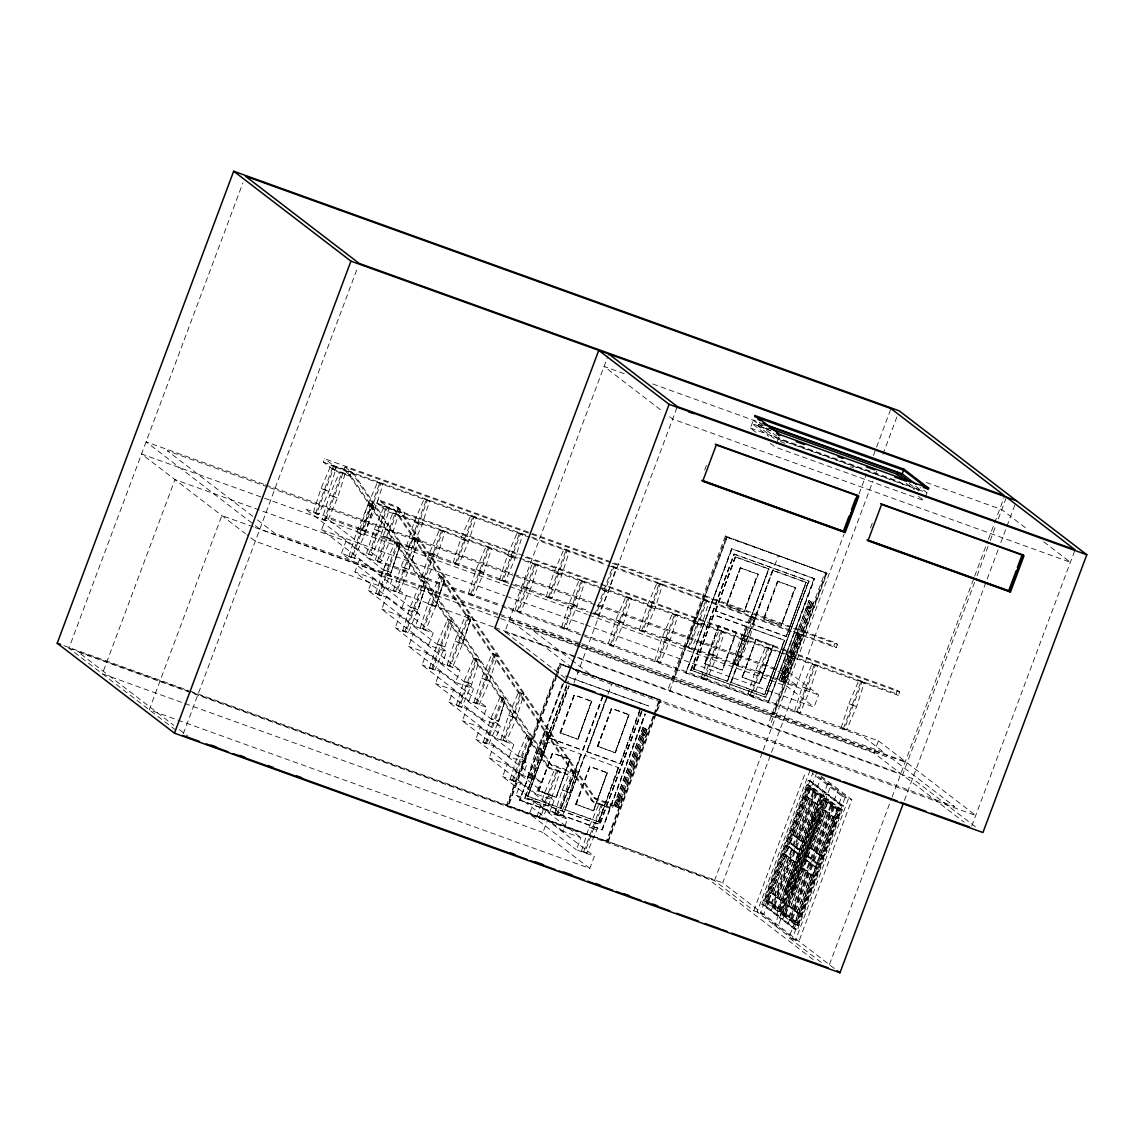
<?xml version="1.0" encoding="UTF-8"?>
<svg xmlns="http://www.w3.org/2000/svg" width="1144" height="1144" viewBox="0 0 1144 1144"><rect width="100%" height="100%" fill="white"/><g stroke="black" fill="none" stroke-linecap="round" stroke-linejoin="round"><path stroke-width="0.75" stroke-dasharray="5 3.75" d="M313.327 512.583L320.978 488.559L330.973 465.393L333.233 466.008L336.436 467.353L328.8 491.377L318.79 514.557L313.327 512.583L318.79 514.557M345.116 474.016L337.466 498.04L327.47 521.206L325.225 520.591L322.007 519.247L329.658 495.223L339.654 472.043L345.116 474.016L339.654 472.043M348.863 556.456L356.513 532.432L368.811 503.117L371.056 503.732A3.318 1.001 43.5 0 1 373.545 507.049L364.335 535.249L354.34 558.429L348.863 556.456L354.34 558.429M359.917 529.357L367.567 505.333L377.563 482.153L379.808 482.768L383.026 484.127L375.375 508.151L365.379 531.331L359.917 529.357L365.379 531.331M366.566 553.424L374.217 529.4L384.212 506.22L386.457 506.835L389.675 508.179L382.024 532.217L372.029 555.383L366.566 553.424L372.029 555.383M375.289 560.117L382.94 536.093L392.935 512.912L395.18 513.527L398.398 514.871L390.748 538.895L380.752 562.076L375.289 560.117L380.752 562.076M375.732 593.679L383.383 569.655L395.109 541.856L397.354 542.471A4.047 1.716 59.3 0 1 399.199 547.476L391.191 572.458L381.195 595.638L375.732 593.679L381.195 595.638M406.506 546.131L414.157 522.107L424.152 498.927L426.397 499.542L429.615 500.9L421.964 524.924L411.969 548.105L406.506 546.131L411.969 548.105M393.422 590.633L401.072 566.609L413.37 537.294L415.615 537.909A3.318 1.001 43.5 0 1 418.103 541.226L408.894 569.426L398.884 592.606L393.422 590.633L398.884 592.606M402.588 630.887L410.238 606.863L421.392 580.594L423.652 581.195A3.775 1.473 54.6 0 1 425.697 585.656L418.06 609.681L408.05 632.861L402.588 630.887L408.05 632.861M421.879 576.891L429.529 552.867L439.525 529.686L441.77 530.301L444.987 531.645L437.337 555.669L427.341 578.85L421.879 576.891L427.341 578.85M420.291 627.856L427.942 603.832L439.668 576.033L441.913 576.647A4.047 1.716 59.3 0 1 443.758 581.652L435.75 606.635L425.754 629.815L420.291 627.856L425.754 629.815M453.081 562.905L460.732 538.881L470.742 515.701L472.987 516.316L476.204 517.674L468.554 541.698L458.558 564.879L453.081 562.905L458.558 564.879M429.458 668.11L437.108 644.072L447.69 619.319L449.935 619.934A3.189 0.844 39.4 0 1 452.566 622.865L444.916 646.889L434.92 670.069L429.458 668.11L434.92 670.069M468.454 593.664L476.104 569.626L486.1 546.46L488.359 547.075L491.577 548.419L483.926 572.443L473.916 595.624L468.454 593.664L473.916 595.624M447.147 665.064L454.797 641.04L465.951 614.757L468.211 615.372A3.775 1.473 54.6 0 1 470.256 619.833L462.605 643.857L452.609 667.038L447.147 665.064L452.609 667.038M456.313 705.319L463.963 681.295L473.959 658.115L476.219 658.729L479.422 660.088L471.771 684.112L461.776 707.292L456.313 705.319L461.776 707.292M499.671 579.679L507.321 555.655L517.317 532.475L519.576 533.09L522.779 534.448L515.129 558.472L505.133 581.652L499.671 579.679L505.133 581.652M474.002 702.273L481.653 678.249L492.249 653.496L494.494 654.111A3.189 0.844 39.4 0 1 497.125 657.042L489.475 681.066L479.479 704.246L474.002 702.273L479.479 704.246M515.043 610.424L522.694 586.4L532.689 563.234L534.949 563.849L538.152 565.193L530.501 589.217L520.506 612.397L515.043 610.424L520.506 612.397M483.168 742.527L490.819 718.503L500.286 696.782L502.531 697.397A4.204 1.83 61.5 0 1 504.275 702.688L498.641 721.321L488.645 744.501L483.168 742.527L488.645 744.501M546.26 596.453L553.91 572.429L563.906 549.249L566.151 549.864L569.369 551.222L561.718 575.246L551.723 598.426L546.26 596.453L551.723 598.426M500.872 739.496L508.522 715.472L518.518 692.292L520.763 692.906L523.981 694.265L516.33 718.289L506.334 741.455L500.872 739.496L506.334 741.455M510.038 779.75L517.689 755.726L526.569 735.52L528.828 736.135A4.19 1.83 61.3 0 1 530.573 741.398L525.496 758.543L515.501 781.709L510.038 779.75L515.501 781.709M561.632 627.198L569.283 603.174L579.279 579.994L581.524 580.609L584.741 581.967L577.091 605.991L567.095 629.171L561.632 627.198L567.095 629.171M531.159 740.311L525.325 758.615L517.689 755.726L525.496 758.543L530.573 741.398A4.19 2.288 48.4 0 0 529.786 736.865L526.569 735.52M527.727 776.704L535.378 752.681L544.83 730.959L547.089 731.574A4.204 1.83 61.5 0 1 548.834 736.865L543.2 755.498L533.19 778.678L527.727 776.704L533.19 778.678M611.439 566.194L615.958 567.996L608.308 592.02L598.312 615.2L593.45 613.542M536.893 816.959L544.544 792.935L554.54 769.755L556.799 770.37L560.002 771.728L552.366 795.752L542.356 818.932L536.893 816.959L542.356 818.932M608.222 643.972L615.858 619.948L625.868 596.768L628.113 597.382L631.331 598.741L623.68 622.765L613.684 645.945L608.222 643.972L613.684 645.945M554.597 813.927L562.247 789.903L571.128 769.697L573.387 770.312A4.19 1.83 61.3 0 1 575.132 775.575L570.055 792.706L560.059 815.886L554.597 813.927L560.059 815.886M575.718 774.488L569.884 792.792L562.247 789.903L570.055 792.706L575.132 775.575A4.19 2.288 48.4 0 0 574.345 771.042L571.128 769.697M639.424 630.001L647.075 605.977L657.071 582.797L659.33 583.411L662.548 584.77L654.897 608.794L644.887 631.96L639.424 630.001L644.887 631.96M581.452 851.136L589.103 827.112L599.098 803.932L601.358 804.547L604.561 805.905L596.911 829.929L586.915 853.109L581.452 851.136L586.915 853.109M654.797 660.746L662.447 636.722L672.443 613.542L674.703 614.156L677.92 615.515L670.27 639.539L660.26 662.719L654.797 660.746L660.26 662.719M686.014 646.775L693.664 622.751L703.66 599.57L705.919 600.185L709.123 601.544L701.472 625.568L691.476 648.734L686.014 646.775L691.476 648.734M701.386 677.52L709.037 653.496L719.033 630.315L721.292 630.93L724.495 632.289L716.845 656.313L706.849 679.493L701.386 677.52L706.849 679.493M732.603 663.549L740.254 639.525L750.249 616.344L752.495 616.959L755.712 618.303L748.062 642.327L738.066 665.508L732.603 663.549L738.066 665.508M747.976 694.294L755.626 670.27L765.622 647.089L767.867 647.704L771.085 649.063L763.434 673.087L753.438 696.267L747.976 694.294L753.438 696.267M779.178 680.322L786.829 656.298L796.839 633.118L799.084 633.733L802.301 635.077L794.651 659.101L784.655 682.282L779.178 680.322L784.655 682.282M794.551 711.067L802.201 687.043L812.211 663.863L814.456 664.478L817.674 665.837L810.024 689.861L800.028 713.041L794.551 711.067L800.028 713.041M841.14 727.841L848.791 703.817L858.786 680.637L861.046 681.252L864.249 682.611L856.613 706.634L846.603 729.801L841.14 727.841L846.603 729.801M504.861 701.601L498.455 721.392L490.819 718.503L498.641 721.321L504.275 702.688A4.204 2.288 48.5 0 0 503.489 698.14L500.286 696.782M549.42 735.778L543.014 755.569L535.378 752.681L543.2 755.498L548.834 736.865A4.204 2.288 48.5 0 0 548.048 732.317L544.83 730.959M426.111 584.798L417.875 609.752L410.238 606.863L418.06 609.681L425.697 585.656A3.775 1.759 43.4 0 0 424.61 581.938L421.392 580.594M470.67 618.976L462.433 643.929L454.797 641.04L462.605 643.857L470.256 619.833A3.775 1.759 43.4 0 0 469.169 616.115L465.951 614.757M364.149 535.321L356.513 532.432L364.149 535.321L373.716 506.506M408.708 569.497L401.072 566.609L408.708 569.497L418.275 540.683M399.728 546.46L391.019 572.543L383.383 569.655L391.191 572.458L399.199 547.476A4.047 2.116 46.9 0 0 398.312 543.214L395.109 541.856M444.287 580.637L435.578 606.72L427.942 603.832L435.75 606.635L443.758 581.652A4.047 2.116 46.9 0 0 442.871 577.391L439.668 576.033M315.587 513.198L333.233 466.008M336.436 467.353L334.191 466.738L316.545 513.942M342.871 473.401L325.225 520.591L322.007 519.247L327.47 521.206L324.252 519.862L341.913 472.658M351.122 557.071L371.056 503.732M362.162 529.972L379.808 482.768M383.026 484.127L380.78 483.512L363.134 530.716M368.811 554.039L386.457 506.835M389.675 508.179L387.43 507.578L369.784 554.768M377.534 560.732L395.18 513.527M398.398 514.871L396.153 514.257L378.507 561.461M377.978 594.294L397.354 542.471M408.751 546.746L426.397 499.542M429.615 500.9L427.37 500.286L409.709 547.49M395.681 591.248L415.615 537.909M424.124 577.505L441.77 530.301M404.847 631.502L423.652 581.195M444.987 531.645L442.728 531.03L425.082 578.235M422.536 628.471L441.913 576.647M455.341 563.52L472.987 516.316M476.204 517.674L473.945 517.059L456.299 564.264M431.703 668.711L449.935 619.934M470.713 594.265L488.359 547.075M491.577 548.419L489.317 547.804L471.671 595.009M449.392 665.679L468.211 615.372M501.93 580.294L519.576 533.09M522.779 534.448L520.534 533.833L502.888 581.038M458.558 705.934L476.219 658.729M479.422 660.088L477.177 659.473L459.531 706.677M476.262 702.888L494.494 654.111M517.288 611.039L534.949 563.849M538.152 565.193L535.907 564.578L518.261 611.783M485.428 743.142L502.531 697.397M503.489 698.14L486.386 743.886M548.505 597.068L566.151 549.864M569.369 551.222L567.124 550.607L549.477 597.812M503.117 740.111L520.763 692.906M523.981 694.265L521.736 693.65L504.089 740.854M563.878 627.813L581.524 580.609M584.741 581.967L582.496 581.352L564.85 628.557M512.283 780.365L528.828 736.135M529.786 736.865L513.256 781.095M529.987 777.319L547.089 731.574M548.048 732.317L530.945 778.063M593.793 613.399L595.094 613.842L612.741 566.637M615.958 567.996L613.699 567.381L596.053 614.585M539.153 817.574L556.799 770.37M560.002 771.728L557.757 771.113L540.111 818.317M610.467 644.587L628.113 597.382M631.331 598.741L629.071 598.126L611.425 645.33M556.842 814.542L573.387 770.312M574.345 771.042L557.8 815.272M641.684 630.616L659.33 583.411M662.548 584.77L660.288 584.155L642.642 631.359M583.697 851.751L601.358 804.547M604.561 805.905L602.316 805.29L584.67 852.494M657.056 661.361L674.703 614.156M677.92 615.515L675.661 614.9L658.014 662.104M688.259 647.39L705.919 600.185M709.123 601.544L706.878 600.929L689.231 648.119M703.631 678.135L721.292 630.93M724.495 632.289L722.25 631.674L704.604 678.878M734.848 664.163L752.495 616.959M755.712 618.303L753.467 617.688L735.806 664.893M750.221 694.909L767.867 647.704M771.085 649.063L768.839 648.448L751.179 695.652M781.438 680.937L799.084 633.733M802.301 635.077L800.042 634.462L782.396 681.667M796.81 711.682L814.456 664.478M817.674 665.837L815.415 665.222L797.768 712.426M843.4 728.456L861.046 681.252M864.249 682.611L862.004 681.996L844.358 729.2M398.312 543.214L378.95 595.023M424.61 581.938L405.805 632.246M442.871 577.391L423.494 629.2M447.69 619.319L450.908 620.677L432.661 669.454M469.169 616.115L450.364 666.423M492.249 653.496L495.466 654.854L477.22 703.631M368.811 503.117L372.029 504.475L352.08 557.814M413.37 537.294L416.588 538.652L396.639 591.991M175.661 730.029L68.94 648.176L242.914 182.854M183.312 733.747L357.915 266.738M351.48 472.014L350.221 475.375L332.26 468.911L333.519 465.536L351.48 472.014L549.406 763.62L566.366 769.726L568.711 771.528L567.453 774.888L549.492 768.425L351.508 476.791L334.606 470.713L323.466 462.162L324.724 458.787L835.163 642.571L837.508 644.372L836.25 647.747L607.664 565.436M334.606 470.713L335.864 467.338L324.724 458.787M499.041 618.003L381.381 575.646L321.593 529.772L326.126 517.631L588.331 612.04M350.221 475.375L343.772 470.427L345.03 467.067L610.596 562.676M549.492 768.425L547.147 766.623L349.163 475.003L350.421 471.628M346.003 541.183L392.907 577.162L388.374 589.303L341.47 553.324L346.003 541.183L174.975 479.608L102.359 673.816L183.069 702.874M517.245 558.186L387.945 511.625L376.805 503.088L378.078 499.713L396.038 506.177L404.833 512.927L603.174 584.341M253.482 526.969L221.879 515.587L149.263 709.795L589.832 868.41L594.365 856.27L576.39 849.806L580.938 837.665L562.962 831.202L567.51 819.061L549.535 812.583L554.068 800.457L536.107 793.979L540.64 781.838L522.679 775.375L527.212 763.234L509.237 756.77L513.785 744.63L495.81 738.166L500.357 726.025L482.382 719.547L486.915 707.421L468.954 700.943L473.487 688.802L455.526 682.339L460.06 670.198L442.084 663.734L446.632 651.594L428.657 645.13L433.204 632.989L415.229 626.512L419.762 614.385L401.801 607.907L354.897 571.928L359.43 559.802L341.47 553.324M387.945 511.625L389.217 508.265L378.078 499.713M397.125 511.354L398.384 507.979L380.423 501.515L379.15 504.89L397.125 511.354L403.575 516.302L517.874 557.457M415.229 626.512L368.325 590.547L372.873 578.406L354.897 571.928M381.381 575.646L385.928 563.506L326.126 517.631M403.575 516.302L404.833 512.927M428.657 645.13L381.753 609.151L386.3 597.011L368.325 590.547M401.801 607.907L406.334 595.767L359.43 559.802M442.084 663.734L395.195 627.756L399.728 615.615L381.753 609.151M455.526 682.339L408.623 646.36L413.156 634.219L395.195 627.756M468.954 700.943L422.05 664.964L426.583 652.838L408.623 646.36M482.382 719.547L435.478 683.583L440.025 671.442L422.05 664.964M495.81 738.166L448.906 702.187L453.453 690.047L435.478 683.583M509.237 756.77L462.348 720.791L466.881 708.651L448.906 702.187M565.05 677.963L504.847 631.788L608.107 355.641M522.679 775.375L475.775 739.396L480.308 727.255L462.348 720.791M536.107 793.979L489.203 758L493.736 745.874L475.775 739.396M549.535 812.583L502.631 776.619L507.178 764.478L489.203 758M553.939 678.435L506.606 805.047L508.365 806.391L556.327 678.106M556.442 671.771L559.545 663.434L659.373 699.384L661.132 700.729L656.77 712.383M556.942 676.447L561.304 664.778L559.545 663.434M562.962 831.202L516.058 795.223L520.606 783.082L502.631 776.619M563.663 682.925L519.805 800.242L562.462 684.126M562.762 684.355L519.505 800.028L602.187 829.915L645.431 714.242M641.941 711.825L599.785 824.595L525.139 797.711L567.953 681.181M524.853 797.497L568.253 681.409M525.139 797.711L567.31 684.941M547.447 741.855L527.784 796.467L547.447 741.855L581.524 754.354L561.275 808.522L527.484 796.238L547.733 742.07M603.117 696.367L582.925 750.364L549.006 737.923L567.982 687.187M549.306 738.137L568.883 685.785M549.592 738.366L569.169 686M574.073 682.725L677.319 406.578M516.058 795.223L534.034 801.687L529.5 813.827L576.39 849.806M538.323 790.747L552.452 752.938L569.812 759.187L556.256 797.439L538.323 790.747L555.97 797.225L570.112 759.401M560.017 732.703L574.159 694.894L591.519 701.143L577.963 739.396L560.017 732.703L577.663 739.181L591.806 701.358M538.609 790.976L552.752 753.152L570.398 759.63M560.317 732.932L574.46 695.109L592.106 701.587M538.91 791.19L552.452 752.938M560.603 733.147L574.159 694.894M569.812 759.187L556.256 797.439M591.519 701.143L577.963 739.396M589.832 868.41L542.928 832.432L547.461 820.305L594.365 856.27M567.453 774.888L565.107 773.101L566.366 769.726M602.53 695.924L582.925 750.364M561.275 808.522L580.938 753.91L581.524 754.354M560.975 808.308L581.238 754.139M602.817 696.138L582.625 750.149L549.006 737.923M584.77 755.283L565.093 809.909L584.77 755.283L618.847 767.796L598.598 821.964L564.807 809.68M639.825 711.439L620.248 763.806L586.915 751.808L606.52 697.354M562.619 815.543L607.478 695.523M607.979 694.222L612.254 682.768M586.915 751.808L607.106 697.811M575.646 804.189L589.775 766.366L607.135 772.615L593.579 810.881L575.646 804.189L593.293 810.653L607.421 772.844M597.34 746.145L611.482 708.322L628.842 714.571L615.286 752.838L597.34 746.145L614.986 752.609L629.128 714.8M575.933 804.404L590.075 766.594L607.721 773.072M597.64 746.36L611.768 708.551L629.429 715.029M576.233 804.632L589.775 766.366M597.926 746.589L611.482 708.322M704.661 470.027L706.506 465.065M607.135 772.615L593.579 810.881M628.842 714.571L615.286 752.838M598.598 821.964L618.26 767.352L618.847 767.796M639.853 709.351L620.248 763.806M598.298 821.735L618.561 767.567M640.139 709.58L619.948 763.577L586.329 751.351M641.355 711.368L599.785 824.595M641.655 711.597L599.485 824.366L524.553 797.268M755.927 432.275L750.421 428.056L754.096 418.232M610.925 803.903L613.27 805.705L612.011 809.065L609.666 807.278L610.925 803.903L593.965 797.797L396.038 506.177M602.187 829.915L644.844 713.784M601.887 829.686L645.144 714.013M613.842 805.462L642.971 727.527L645.688 728.513L616.73 806.577L613.842 805.462L616.73 806.577M614.013 805.605L642.971 727.527M616.702 800.457L617.217 799.084L618.575 799.57L618.303 801.115L616.702 800.457L618.303 801.115M641.298 734.677L641.813 733.304L643.4 733.976L642.885 735.349L641.298 734.677L641.813 733.304M616.945 800.628L617.217 799.084M615.072 806.406L644.201 728.471L646.918 729.457L617.96 807.521L615.072 806.406L617.96 807.521M615.243 806.549L644.201 728.471M617.531 801.086L618.046 799.713L619.633 800.371L619.118 801.758L617.531 801.086L618.046 799.713M642.113 735.306L642.628 733.933L644.229 734.605L643.714 735.978L642.113 735.306L643.714 735.978M642.356 735.492L642.628 733.933M774.331 438.552L758.143 426.126L759.401 422.765L762.748 423.966M618.06 800.943L618.575 799.57M616.544 806.449L645.688 728.513M643.471 735.792L644.229 734.605M617.789 807.392L646.918 729.457M653.152 716.044L606.434 840.983L714.485 880.608L753.767 910.738L763.749 914.328L816.687 772.715M653.767 714.371L659.373 699.384M653.739 716.487L607.021 841.441L507.192 805.49L560.131 663.892L659.959 699.828L654.354 714.814M655.569 713.599L607.607 841.884L507.779 805.948L560.717 664.335L570.699 667.924M656.184 711.94L660.546 700.271L572.372 668.525M608.193 842.341L656.155 714.056M725.382 536.035L667.91 689.775L669.669 691.119L727.141 537.38L725.382 536.035L826.969 573.316L769.483 727.069L767.724 725.711L825.21 571.971M673.902 678.764L726.855 537.151M731.688 548.677L685.928 673.072L731.688 548.677L814.657 578.793L768.31 702.731L685.642 672.844L731.974 548.905L814.657 578.793M690.69 670.084L734.091 553.996L809.022 581.095L765.622 697.182L690.69 670.084L765.908 697.411L808.736 580.866L765.908 697.411M690.976 670.312L734.376 554.225M691.276 670.541L734.091 553.996M776.39 443.758L778.849 437.208M693.321 668.84L713.57 614.671L747.075 626.726L727.398 681.352L693.321 668.84L727.112 681.123L747.361 626.955M715.143 610.739L735.335 556.742L768.954 568.968L748.762 622.965L715.143 610.739L749.048 623.194L768.654 568.74L749.048 623.194M693.621 669.068L713.87 614.9L747.661 627.184M715.429 610.967L735.621 556.971M693.907 669.283L713.57 614.671M715.729 611.182L735.335 556.742M718.589 625.754L705.033 664.02L704.447 663.563L718.589 625.754L736.236 632.232L722.093 670.041M740.297 567.71L726.74 605.977L726.154 605.519L740.297 567.71L757.943 574.174L743.8 611.997M718.875 625.982L704.747 663.792L722.393 670.27L736.536 632.446L735.949 632.003L722.393 670.27M740.583 567.924L726.44 605.748L744.086 612.226L758.229 574.402L757.643 573.959L744.086 612.226M747.075 626.726L727.398 681.352M730.644 682.282L750.893 628.099L784.398 640.168L764.721 694.78L730.644 682.282L764.435 694.565L784.684 640.397M752.466 624.181L772.643 570.17L806.277 582.396L786.085 636.393L752.466 624.181L786.371 636.622L805.977 582.182L786.371 636.622M728.742 688.359L778.392 555.584M752.752 624.395L772.944 570.398M731.231 682.725L750.893 628.099M753.052 624.624L772.643 570.17M755.912 639.181L742.356 677.448L755.912 639.181L773.558 645.659L759.416 683.483M777.605 581.138L764.063 619.404L763.477 618.961L777.605 581.138L795.266 587.616L781.123 625.439M756.198 639.41L742.07 677.234L759.716 683.697L773.258 645.431L759.716 683.697M777.906 581.366L763.763 619.19L781.409 625.654L795.552 587.844L794.966 587.387L781.409 625.654M784.398 640.168L764.721 694.78M814.07 578.349L768.31 702.731M768.024 702.502L814.356 578.564M779.965 678.292L809.108 600.343L811.997 601.458L782.854 679.393L779.965 678.292L809.108 600.343M782.839 673.273L783.354 671.9L784.941 672.558L784.426 673.945L782.839 673.273L784.426 673.945M807.435 607.493L807.95 606.12L809.294 606.606L809.022 608.165L807.435 607.493L807.95 606.12M783.068 673.458L783.354 671.9M781.195 679.236L810.338 601.301L813.227 602.402L784.083 680.337L781.195 679.236L810.338 601.301M783.654 673.902L784.169 672.529L785.528 673.015L785.256 674.574L783.654 673.902L784.169 672.529M808.25 608.122L808.765 606.749L810.352 607.421L809.838 608.794L808.25 608.122L808.765 606.749M784.198 673.759L784.941 672.558M809.294 606.606L809.022 608.165M785.528 673.015L785.256 674.574M826.097 572.643L773.144 714.256L673.316 678.306L726.268 536.708L826.683 573.101L773.73 714.7M714.485 880.608L762.676 751.722M763.291 750.049L844.029 534.119M859.044 493.951L866.566 473.859M873.444 455.441L875.946 448.748M876.576 447.075L890.961 408.58M834.319 968.453L722.708 882.853L872.901 481.123M875.403 474.431L876.661 471.085M882.925 454.34L897.311 415.844M870.555 527.884L872.4 522.922M836.25 647.747L833.904 645.945L835.163 642.571M585.471 624.781L814.056 707.092L818.604 694.951L791.634 674.259L598.312 604.661M753.767 910.738L805.462 772.457M810.038 770.327L757.085 911.925L792.263 938.909L845.216 797.311L818.16 776.547M761.933 904.275L808.265 780.337L811.596 781.538L826.111 792.663L779.779 916.601L776.447 915.414L761.933 904.275L765.264 905.476L779.779 916.601M764.078 900.871L807.478 784.784L810.81 785.985L823.966 796.067L780.566 912.154L777.234 910.967L764.078 900.871L767.409 902.073L780.566 912.154M765.136 899.198L785.399 845.03L788.716 846.217L794.622 850.75L774.374 904.918L771.042 903.717L765.136 899.198L768.468 900.399L774.374 904.918M786.886 841.083L807.078 787.072L810.41 788.273L816.273 792.778L796.095 846.774L792.763 845.573L786.886 841.083L790.218 842.27L796.095 846.774M813.37 771.528L760.417 913.126L795.595 940.111L848.548 798.498L820.134 776.704M765.264 905.476L811.596 781.538M767.409 902.073L810.81 785.985M768.468 900.399L788.716 846.217M790.218 842.27L810.41 788.273M772.944 893.307L769.626 892.106L776.004 895.652L772.944 893.307L787.086 855.497L783.754 854.296L790.146 857.843L787.086 855.497M794.651 835.263L791.319 834.062L797.711 837.608L794.651 835.263L808.794 797.454L805.462 796.253L811.854 799.799L808.794 797.454M772.686 894.451L786.815 856.641M794.379 836.407L808.522 798.598M771.042 903.717L791.29 849.549L785.399 845.03M792.763 845.573L812.955 791.576L807.078 787.072M771.714 904.232L791.977 850.063L795.294 851.265L801.2 855.798L780.952 909.966L777.62 908.765L771.714 904.232L775.046 905.433L780.952 909.966M793.464 846.117L813.656 792.12L816.988 793.321L822.851 797.826L802.659 851.822L799.341 850.621L793.464 846.117L796.796 847.318L802.659 851.822M925.253 497.368L927.712 490.805M776.19 897.153L782.582 900.7L776.19 897.153L790.332 859.344L796.724 862.876L790.332 859.344M797.897 839.11L812.04 801.286L815.372 802.487L818.418 804.833L804.289 842.656L797.897 839.11L804.289 842.656M771.185 910.696L820.834 777.92M775.046 905.433L795.294 851.265M796.796 847.318L816.988 793.321M779.522 898.355L793.664 860.531M801.229 840.311L815.372 802.487M779.25 899.499L793.393 861.689M800.957 841.455L815.1 803.631L812.04 801.286M784.484 890.504L813.155 812.197L814.142 812.569M777.62 908.765L819.533 796.624L813.656 792.12M777.234 910.967L820.634 794.865L807.478 784.784M787.658 883.826L787.387 885.384L787.658 883.826L789.231 884.484C786.915 886.486 793.207 885.542 788.559 886.285M811.739 819.419C815.429 820.477 810.124 820.019 812.254 818.046L813.813 818.718C811.11 820.849 816.902 821.735 813.155 820.505M811.968 819.604L812.254 818.046M776.447 915.414L822.779 791.476L808.265 780.337M816.044 814.013L814.571 813.284L816.044 814.013L786.9 891.948L785.899 891.591L821.192 797.225L815.314 792.721M813.384 820.691C812.64 817.688 816.945 820.691 813.899 819.319M814.485 820.992L815 819.619M779.522 917.76L825.854 793.836L829.186 795.023L843.7 806.162L797.368 930.101L794.036 928.899L779.522 917.76L782.854 918.961L797.368 930.101M781.667 914.371L825.067 798.269L828.399 799.47L841.555 809.566L798.154 925.653L794.823 924.452L781.667 914.371L784.999 915.558L798.154 925.653M816.63 821.292C819.118 817.002 816.53 823.894 817.731 821.578M782.725 912.683L802.988 858.515L806.306 859.716L812.211 864.235L791.963 918.417L788.631 917.216L782.725 912.683L786.057 913.884L791.963 918.417M804.475 854.568L824.667 800.571L827.999 801.772L833.862 806.277L813.684 860.274L810.352 859.072L804.475 854.568L807.807 855.769L813.684 860.274M820.134 814.714L791.476 893.021L820.134 814.714L821.135 815.086M782.854 918.961L829.186 795.023M819.147 822.665L819.662 821.292L818.332 820.82L819.89 821.478L819.376 822.851L817.817 822.193L819.376 822.851M794.794 888.631C795.967 885.07 794.236 890.347 793.464 888.144M784.999 915.558L828.399 799.47M786.057 913.884L827.999 801.772M793.893 894.465L792.42 893.75L793.893 894.465L823.036 816.53L821.549 815.801L823.036 816.53M790.533 906.792L787.215 905.605L793.593 909.137L790.533 906.792L804.675 868.982L801.343 867.781L807.736 871.328L804.675 868.982M812.24 848.748L808.908 847.561L815.3 851.093L812.24 848.748L826.383 810.939L823.051 809.737L829.429 813.284L826.383 810.939M790.261 907.95L804.404 870.126M811.968 849.906L826.111 812.083M788.631 917.216L808.879 863.048L802.988 858.515M810.352 859.072L830.544 805.076L824.667 800.571M789.303 917.731L809.566 863.563L812.884 864.764L818.789 869.283L798.541 923.451L795.209 922.25L789.303 917.731L792.635 918.932L798.541 923.451M811.053 859.616L831.245 805.619L834.577 806.806L840.44 811.311L820.248 865.307L816.93 864.12L811.053 859.616L814.385 860.803L820.248 865.307M788.102 923.666L837.751 790.904M793.779 910.638L807.921 872.829L811.253 874.03L814.313 876.375L800.171 914.185L793.779 910.638L800.171 914.185M815.486 852.595L829.629 814.785L832.946 815.987L836.007 818.332L821.878 856.141L815.486 852.595L821.878 856.141M792.635 918.932L812.884 864.764M814.385 860.803L834.577 806.806M797.111 911.839L811.253 874.03M818.818 853.796L832.946 815.987M796.839 912.984L810.982 875.174L807.921 872.829M818.546 854.94L832.689 817.131L829.629 814.785M821.206 962.461L788.945 937.708L841.884 796.11L812.34 773.444M795.209 922.25L815.457 868.081L809.566 863.563M816.93 864.12L837.122 810.109L831.245 805.619M794.823 924.452L838.223 808.365L825.067 798.269M794.036 928.899L840.368 804.961L825.854 793.836M820.906 775.961L851.865 799.699L798.927 941.312L788.945 937.708M495.137 627.57L900.829 773.644L873.859 752.952L878.406 740.811L501.901 605.262M897.311 690.247L899.656 692.034L898.397 695.409L896.052 693.607L897.311 690.247L604.847 584.942M829.471 964.492L891.433 798.784M892.063 797.111L974.044 577.834M974.659 576.161L987.801 541.012M988.43 539.339L1004.704 495.824M974.602 582.382L902.587 774.989L964.192 822.236M977.105 575.704L989.589 542.285M990.218 540.611L995.838 525.568M998.34 518.89L1006.463 497.168M904.418 800.385L998.297 549.292M1000.8 542.613L1015.815 502.43M971.756 826.082L1075.06 549.778M601.844 589.446L608.308 592.02L603.045 590.361M624.195 373.688L604.061 366.438L662.862 411.54M652.723 383.969L760.131 422.637M926.282 482.453L1001.801 509.638L1026.997 528.971M758.772 424.438L762.119 425.654M767.152 429L752.094 423.58L768.596 436.236M758.143 426.126L771.499 430.945M750.421 428.056L897.611 481.052M778.106 439.196L926.969 492.792L920.091 487.516M785.041 443.243L781.709 442.042L753.353 420.22M850.164 466.68L853.495 467.882M727.141 537.38L826.969 573.316M734.677 554.454L809.323 581.324M735.921 557.185L769.24 569.183M773.23 570.627L806.563 582.625M740.883 568.153L758.229 574.402M778.192 581.595L795.552 587.844M808.179 606.306L809.537 606.792M612.283 563.277L837.508 644.372M726.154 605.519L743.5 611.768M763.477 618.961L780.823 625.21M323.466 462.162L529.987 536.522M531.674 537.122L605.548 563.735M612.269 566.151L833.904 645.945M335.864 467.338L353.825 473.802L551.751 765.422L568.711 771.528M343.772 470.427L605.977 564.836M751.193 628.328L784.984 640.611M376.805 503.088L393.722 509.18L396.067 510.968L594.051 802.602L612.011 809.065M389.217 508.265L518.504 554.811M525.225 557.228L599.098 583.826M600.772 584.427L899.656 692.034M519.548 558.058L896.052 693.607M523.952 560.603L898.397 695.409M263.763 484.212L146.089 441.841L252.81 523.695M265.451 484.813L512.569 573.788M514.257 574.388L591.577 602.23M784.412 672.701L785.771 673.201M267.982 487.015L167.224 450.736L253.439 516.859M269.669 487.616L514.843 575.904M516.53 576.504L595.452 604.919M597.139 605.519L776.833 670.227L797.468 686.057L590.733 611.611M508.365 581.967L304.99 508.737L371.128 559.459L500.543 606.063M515.086 584.384L589.046 611.01M590.018 612.641L818.604 694.951M508.036 585.928L141.556 453.982L245.459 533.676M509.709 586.529L587.044 614.371M588.717 614.971L787.086 686.4L814.056 707.092M704.447 663.563L721.807 669.812M741.77 677.005L759.13 683.254M321.593 529.772L504.79 595.738M506.477 596.339L583.798 624.181M385.928 563.506L500.214 604.661M502.23 606.663L863.591 736.779L884.24 752.609L499.385 614.042M497.712 613.441L274.632 533.118L254.84 517.946M580.194 644.429L259.831 529.071L254.211 524.767M581.867 645.03L674.202 678.993M255.141 527.57L392.907 577.162M579.879 645.03L509.395 619.648L577.992 672.257L975.718 815.457L907.135 762.848L581.552 645.631M575.747 644.83L530.53 628.542L570.141 658.93M577.42 645.431L892.32 758.815L954.582 806.563L561.304 664.778M500.729 618.604L579.722 647.046M581.409 647.661L873.859 752.952M493.464 626.969L255.284 541.212L246.861 534.748M504.847 631.788L912.569 778.578L977.305 828.227M565.551 675.861L648.519 705.977L566.137 676.304M841.884 796.11L851.865 799.699M822.779 791.476L826.111 792.663M643.157 727.67L645.874 728.642M644.387 728.614L647.104 729.586M812.955 791.576L816.273 792.778M820.634 794.865L823.966 796.067M819.533 796.624L822.851 797.826M840.368 804.961L843.7 806.162M830.544 805.076L833.862 806.277M838.223 808.365L841.555 809.566M837.122 810.109L840.44 811.311M804.275 799.413L807.607 800.614M815.1 803.631L818.418 804.833M832.689 817.131L836.007 818.332M831.502 820.291L834.834 821.492M791.29 849.549L794.622 850.75M801.2 855.798L797.869 854.597L791.977 850.063M547.147 766.623L565.107 773.101M808.879 863.048L812.211 864.235M815.457 868.081L818.789 869.283M617.46 799.256L618.818 799.742M810.982 875.174L814.313 876.375M593.965 797.797L596.31 799.599L613.27 805.705M393.722 509.18L591.705 800.8L609.666 807.278M795.309 887.244L793.979 886.772M787.144 885.199L788.473 885.67M527.198 796.024L560.689 808.079M564.507 809.451L598.012 821.521M784.012 890.146L785.013 890.504M790.99 892.663L791.991 893.021M519.219 799.799L601.601 829.457M63.907 645.659L188.288 690.433M189.675 690.933L722.708 882.853M68.94 648.176L508.365 806.391M184.756 703.474L542.928 832.432M800.042 634.462L796.839 633.118M753.467 617.688L750.249 616.344M706.878 600.929L703.66 599.57M660.288 584.155L657.071 582.797M613.699 567.381L611.096 566.337M567.124 550.607L563.906 549.249M520.534 533.833L517.317 532.475M473.945 517.059L470.742 515.701M427.37 500.286L424.152 498.927M380.78 483.512L377.563 482.153M334.191 466.738L330.973 465.393M862.004 681.996L858.786 680.637M815.415 665.222L812.211 663.863M768.839 648.448L765.622 647.089M722.25 631.674L719.033 630.315M675.661 614.9L672.443 613.542M629.071 598.126L625.868 596.768M387.43 507.578L384.212 506.22M582.496 581.352L579.279 579.994M535.907 564.578L532.689 563.234M489.317 547.804L486.1 546.46M442.728 531.03L439.525 529.686M396.153 514.257L392.935 512.912M595.094 613.842L598.312 615.2M477.177 659.473L473.959 658.115M521.736 693.65L518.518 692.292M557.757 771.113L554.54 769.755M602.316 805.29L599.098 803.932M1043.8 541.856L1070.398 562.262L672.658 419.047L668.453 415.83M915.515 486.1L920.92 490.247L782.339 440.354L778.292 437.251M909.208 483.512L918.932 490.89M906.162 483.268L914.256 489.475M899.284 481.653L904.79 485.871M918.532 496.424L924.037 500.643L775.174 447.047L769.669 442.828M759.401 422.765L764.807 426.898M766.151 427.928L776.948 436.207M811.997 601.458L782.854 679.393M813.227 602.402L784.083 680.337M810.352 607.421L809.838 608.794M878.406 740.811L905.376 761.504L772.271 713.584L774.03 714.928M809.938 780.937L824.452 792.077M827.527 794.422L842.041 805.562M832.203 805.676L826.326 801.172L784.398 913.284L790.289 917.817M807.121 796.853L810.181 799.198M813.699 801.887L816.759 804.232M824.71 810.338L827.77 812.683M831.288 815.386L834.348 817.731M345.03 467.067L353.825 473.802M349.163 475.003L351.508 476.791M571.557 660.016L592.792 676.304M792.992 834.662L796.038 837.008M799.556 839.71L802.616 842.056M810.581 848.147L813.627 850.492M817.145 853.195L820.205 855.54M795.137 846.717L801 851.222M806.148 855.169L812.011 859.673M643.4 733.976L642.885 735.349M793.636 850.664L799.542 855.197L779.279 909.366L773.387 904.832M804.647 859.115L810.553 863.649M785.428 854.897L788.488 857.242M792.005 859.931L795.051 862.276M803.016 868.382L806.077 870.727M809.594 873.43L812.64 875.775M786.9 891.948L785.899 891.591M372.873 578.406L419.762 614.385M386.3 597.011L433.204 632.989M771.285 892.706L774.345 895.051M777.863 897.754L780.923 900.099M788.874 906.205L791.934 908.55M795.452 911.239L798.512 913.584M399.728 615.615L446.632 651.594M413.156 634.219L460.06 670.198M763.591 904.875L778.106 916.001M781.18 918.36L795.695 929.5M619.633 800.371L619.118 801.758M426.583 652.838L473.487 688.802M440.025 671.442L486.915 707.421M813.212 959.587L707.907 878.806L78.335 652.137L173.816 725.367M453.453 690.047L500.357 726.025M549.406 763.62L551.751 765.422M591.705 800.8L594.051 802.602M466.881 708.651L513.785 744.63M480.308 727.255L527.212 763.234M493.736 745.874L540.64 781.838M507.178 764.478L554.068 800.457M520.606 783.082L567.51 819.061M534.034 801.687L580.938 837.665M179.436 729.672L187.859 736.135M398.384 507.979L596.31 799.599M372.029 504.475A3.318 1.044 35.7 0 1 373.545 507.049M450.908 620.677A3.189 0.815 32.9 0 1 452.566 622.865M416.588 538.652A3.318 1.044 35.7 0 1 418.103 541.226M495.466 654.854A3.189 0.815 32.9 0 1 497.125 657.042M809.151 785.385L765.751 901.472L778.892 911.553L822.293 795.466L809.151 785.385M787.058 845.63L766.809 899.799L772.701 904.318L792.964 850.149L787.058 845.63M808.751 787.673L788.559 841.669L794.422 846.174L814.614 792.177L808.751 787.673M827.627 783.812L774.674 925.424L778.006 926.626L830.959 785.013L827.627 783.812M792.563 885.685C790.676 889.431 795.909 885.513 792.563 885.685M826.74 798.869L783.34 914.957L796.481 925.053L839.882 808.965L826.74 798.869M811.225 864.163L790.976 918.332L796.867 922.851L817.131 868.682L811.225 864.163M832.904 806.205L812.712 860.216L818.589 864.707L838.781 810.71L832.904 806.205M321.164 488.488L328.8 491.377L321.164 488.488M329.829 495.152L337.466 498.04L329.829 495.152M367.739 505.262L375.375 508.151L367.739 505.262M374.388 529.314L382.024 532.217L374.388 529.314M414.328 522.036L421.964 524.924L414.328 522.036M383.111 536.007L390.748 538.895L383.111 536.007M460.918 538.81L468.554 541.698L460.918 538.81M429.701 552.781L437.337 555.669L429.701 552.781M507.507 555.584L515.129 558.472L507.507 555.584M476.29 569.555L483.926 572.443L476.29 569.555M554.082 572.357L561.718 575.246L554.082 572.357M522.879 586.329L530.501 589.217L522.879 586.329M437.28 644L444.916 646.889L437.28 644M569.455 603.102L577.091 605.991L569.455 603.102M464.135 681.223L471.771 684.112L464.135 681.223M647.261 605.905L654.897 608.794L647.261 605.905M616.044 619.876L623.68 622.765L616.044 619.876M481.838 678.178L489.475 681.066L481.838 678.178M693.836 622.679L701.472 625.568L693.836 622.679M662.633 636.65L670.27 639.539L662.633 636.65M508.694 715.4L516.33 718.289L508.694 715.4M740.425 639.439L748.062 642.327L740.425 639.439M709.208 653.424L716.845 656.313L709.208 653.424M787.015 656.213L794.651 659.101L787.015 656.213M755.798 670.198L763.434 673.087L755.798 670.198M544.73 792.864L552.366 795.752L544.73 792.864M802.387 686.972L810.024 689.861L802.387 686.972M848.977 703.746L856.613 706.634L848.977 703.746M589.289 827.04L596.911 829.929L589.289 827.04"/><path stroke-width="1.5" d="M903.174 803.731L839.968 972.786L174.46 733.175L57.2 643.243L233.676 171.214L899.184 410.825L1086.8 554.726L982.925 832.546L565.222 682.153L494.866 628.185L598.741 350.364L669.097 404.332L1086.8 554.726M174.46 733.175L350.936 261.147L233.676 171.214M565.222 682.153L669.097 404.332M676.948 407.593L677.319 406.578L608.722 353.968M755.083 415.587L754.711 416.602L903.574 470.198L928.313 489.174L928.699 488.159L903.946 469.183L755.083 415.587L779.836 434.563L928.699 488.159M779.836 434.563L779.45 435.578L776.704 433.462M845.173 532.575L702.702 481.281L716.287 444.944L858.758 496.239L845.173 532.575L843.414 531.231L848.962 516.359M851.436 509.752L855.755 498.198M701.658 480.48L844.129 531.774L857.7 495.438L715.257 444.158M844.129 531.774L857.714 495.438M897.139 474.903L897.983 472.658L764.421 424.567M902.344 473.473L903.946 469.183M1010.452 592.077L867.981 540.797L881.581 504.461L1024.037 555.755L1010.452 592.077L1008.693 590.733L1016.101 570.913M1017.331 567.61L1021.663 556.056M866.938 539.982L1009.408 591.291L1022.979 554.94L880.522 503.646M1009.408 591.291L1022.993 554.954M350.936 261.147L1016.444 500.757M765.064 424.424L902.216 473.816L915.972 484.355M768.797 428.056L897.354 474.345L904.103 479.508M796.181 441.598L804.547 444.616M837.994 456.656L843.014 458.458M866.437 466.895L874.788 469.898M894.865 477.134L906.577 481.338M923.294 487.373L928.313 489.174M677.319 406.578L1075.06 549.778L1006.463 497.168M688.688 411.826L693.722 413.627M702.63 480.537L843.414 531.231M869.583 540.654L1008.693 590.733M573.444 684.398L595.266 692.249M600.3 694.065L840.282 780.465M843.643 781.681L868.811 790.747M872.171 791.948L897.339 801.014M900.7 802.23L925.868 811.282M930.901 813.098L969.511 826.998M57.2 643.243L60.56 644.444M211.082 745.073L216.116 746.889M239.625 755.355L244.659 757.171M268.168 765.622L273.202 767.438M296.711 775.904L301.744 777.72M509.924 852.666L514.957 854.482M535.106 861.732L543.5 864.764M563.649 872.014L572.043 875.031M595.538 883.497L600.571 885.313M624.081 893.779L629.114 895.58M652.623 904.046L657.657 905.862M182.683 735.42L199.485 741.469M206.192 743.886L228.042 751.751M233.076 753.567L527.055 859.416M530.416 860.617L555.612 869.697M558.973 870.899L584.184 879.979M587.53 881.18L612.741 890.261M616.101 891.462L641.298 900.542M644.658 901.758L669.855 910.824M676.576 913.241L698.412 921.106M705.133 923.523L720.248 928.971M721.936 929.571L726.912 931.373M731.888 933.161L828.227 967.838M897.983 472.658L910.124 481.967M757.457 418.704L760.202 420.82M762.962 422.922L765.708 425.025M837.136 970.612L839.968 972.786M890.961 408.58L245.431 176.162L359.159 263.392L1004.704 495.824L890.961 408.58"/></g></svg>
